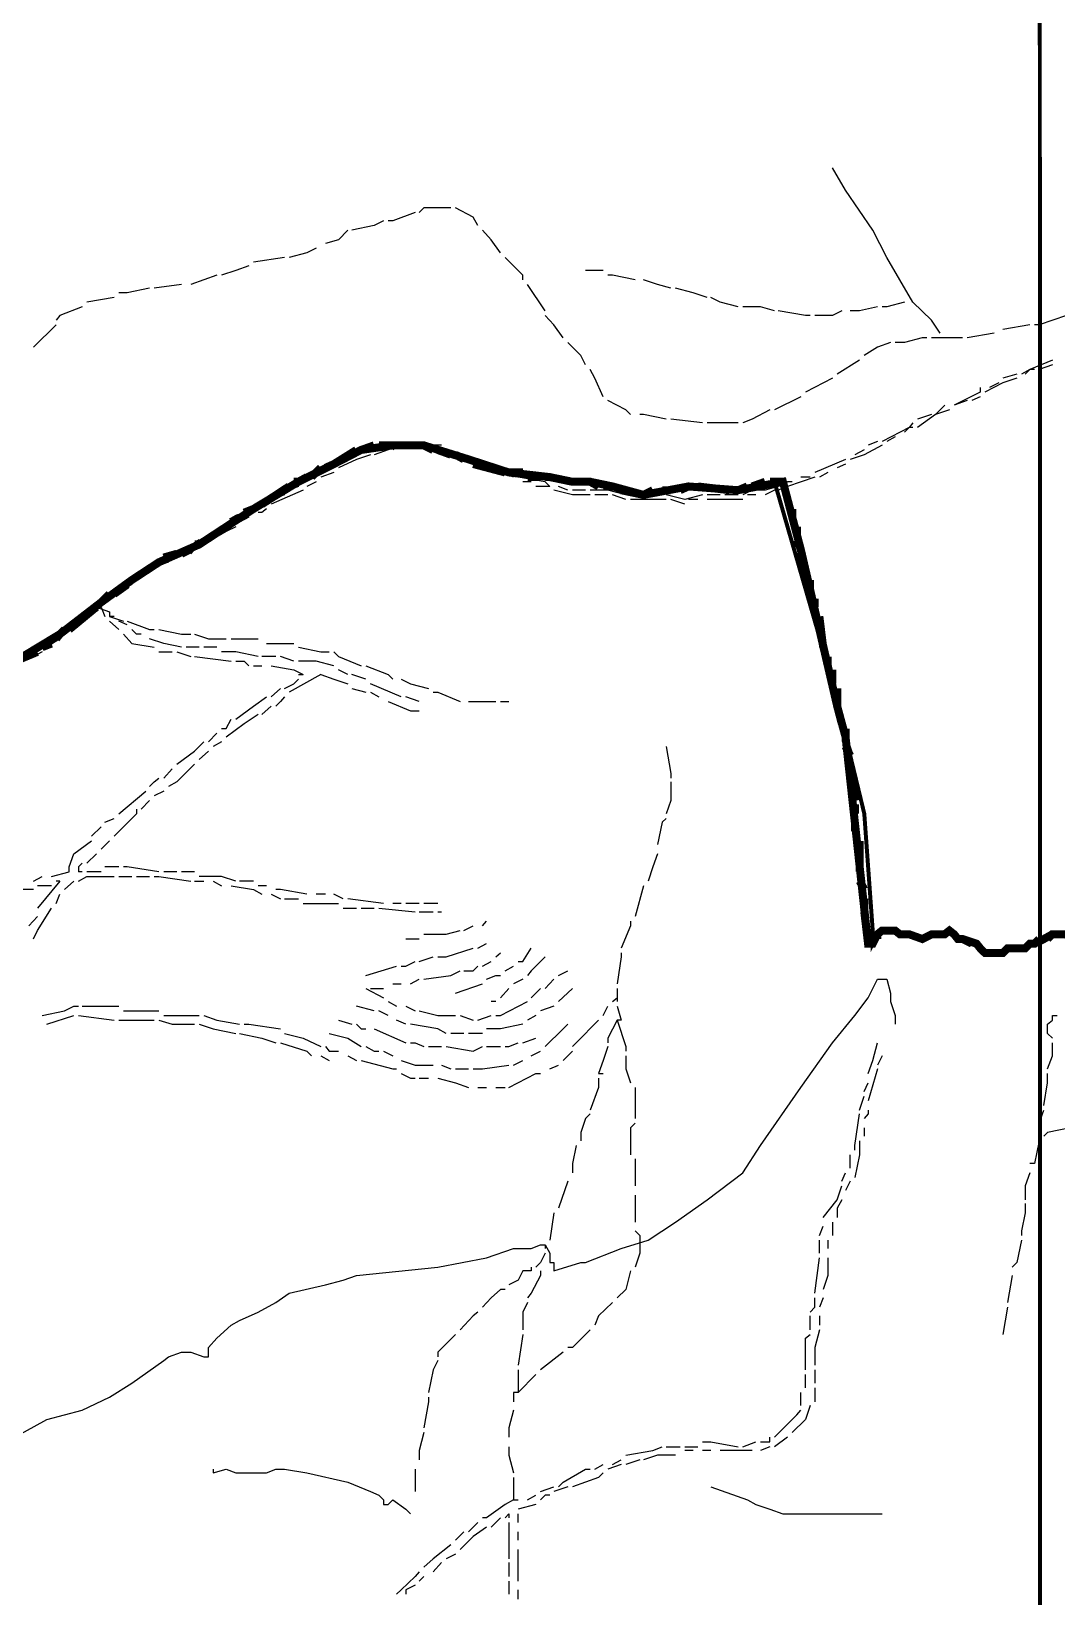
# Model space of a CAD drawing. Header units: millimetres. Extents: x -3588 to 75209, y -3737 to 38254.
# Drawn here: x 27962.2 to 28271.7, y 19454.2 to 19926.9 of the extents above; entities that cross this region are included whole.
import ezdxf

# ---------------------------------------------------------------- set-up
doc = ezdxf.new("R2010")
doc.units = ezdxf.units.MM
doc.layers.add('P', color=253, linetype='Continuous')

msp = doc.modelspace()

# ---------------------------------------------------------------- linework, layer by layer
at = {"layer": 'P', "color": 9, "const_width": 1.2}
msp.add_lwpolyline([(28268.186, 12346.771), (28266.285, 21345.396)], dxfattribs=at)
at = {"layer": 'P'}
for points in [[(28236.484, 19835.708), (28233.939, 19839.661), (28228.29, 19845.022), (28220.384, 19858.578), (28216.159, 19866.771), (28207.965, 19878.902), (28204.012, 19885.672)], [(28078.111, 19872.133), (28071.341, 19869.588), (28069.933, 19869.588)], [(28088.849, 19873.541), (28080.655, 19873.541), (28079.247, 19872.133)], [(28097.027, 19868.18), (28095.619, 19870.724), (28090.258, 19873.541)], [(28057.786, 19866.771), (28054.97, 19863.939), (28051.017, 19862.819)], [(28068.525, 19869.588), (28065.692, 19868.18), (28058.922, 19866.771)], [(28103.813, 19859.986), (28100.98, 19863.939), (28098.436, 19866.771)], [(28048.2, 19861.41), (28045.367, 19859.986), (28040.006, 19858.578)], [(28027.875, 19856.033), (28023.922, 19854.625), (28019.681, 19853.216)], [(28038.598, 19858.578), (28029.284, 19857.169)], [(28110.582, 19851.808), (28110.582, 19853.216), (28105.221, 19858.578)], [(28018.273, 19853.216), (28010.367, 19850.4)], [(28134.86, 19854.625), (28129.499, 19854.625)], [(28144.462, 19851.808), (28137.677, 19853.216), (28136.268, 19853.216)], [(28155.185, 19849.263), (28151.232, 19850.4), (28146.991, 19851.808)], [(27997.948, 19849.263), (27991.179, 19847.855), (27988.634, 19847.855)], [(28007.551, 19850.4), (27999.357, 19849.263)], [(28117.352, 19842.494), (28111.991, 19850.4)], [(28166.195, 19846.447), (28161.954, 19847.855), (28156.593, 19849.263)], [(27977.624, 19843.614), (27970.854, 19841.085), (27969.718, 19839.661)], [(27987.226, 19846.447), (27979.032, 19845.022)], [(28175.509, 19843.614), (28170.148, 19845.022), (28167.316, 19846.447)], [(28186.52, 19842.494), (28182.279, 19843.614), (28176.918, 19843.614)], [(28197.243, 19841.085), (28195.834, 19841.085), (28187.64, 19842.494)], [(28206.845, 19842.494), (28204.012, 19841.085), (28198.651, 19841.085)], [(28217.567, 19843.614), (28212.206, 19842.494), (28209.389, 19842.494)], [(28225.761, 19845.022), (28220.384, 19843.614), (28218.976, 19843.614)], [(27969.718, 19838.253), (27962.948, 19831.483)], [(28122.713, 19834.3), (28119.897, 19838.253), (28117.352, 19841.085)], [(28263.578, 19838.253), (28255.4, 19836.845)], [(28274.588, 19841.085), (28266.411, 19838.253), (28264.986, 19838.253)], [(28129.499, 19826.122), (28128.09, 19828.939), (28124.138, 19832.892)], [(28221.52, 19832.892), (28217.567, 19831.483), (28213.614, 19828.939)], [(28232.531, 19834.3), (28231.122, 19834.3), (28225.761, 19832.892), (28222.928, 19832.892)], [(28243.253, 19834.3), (28240.709, 19834.3), (28236.484, 19834.3), (28233.939, 19834.3)], [(28252.855, 19835.708), (28244.662, 19834.3)], [(28134.86, 19816.52), (28132.315, 19822.169), (28130.907, 19824.698)], [(28212.206, 19827.53), (28205.436, 19823.289)], [(28259.625, 19823.289), (28255.4, 19822.169)], [(28270.363, 19827.53), (28263.578, 19824.698), (28261.033, 19823.289)], [(28264.986, 19824.698), (28263.578, 19824.698), (28262.17, 19823.289)], [(28270.363, 19826.122), (28266.411, 19824.698)], [(28204.012, 19822.169), (28195.834, 19817.928)], [(28248.614, 19819.336), (28248.614, 19817.928), (28240.709, 19813.975)], [(28259.625, 19822.169), (28255.4, 19820.761), (28250.039, 19817.928)], [(28254.264, 19820.761), (28251.447, 19819.336)], [(28143.038, 19811.159), (28141.63, 19812.567), (28136.268, 19815.384)], [(28194.426, 19816.52), (28186.52, 19812.567)], [(28237.892, 19813.975), (28235.075, 19811.159)], [(28244.662, 19815.384), (28240.709, 19813.975)], [(28248.614, 19816.52), (28246.086, 19815.384)], [(28153.776, 19809.75), (28146.991, 19811.159), (28145.871, 19811.159)], [(28164.787, 19808.614), (28155.185, 19809.75)], [(28185.112, 19812.567), (28179.734, 19809.75), (28176.918, 19808.614)], [(28239.3, 19812.567), (28235.075, 19811.159), (28229.714, 19807.206)], [(28233.939, 19811.159), (28229.714, 19809.75)], [(28175.509, 19808.614), (28166.195, 19808.614)], [(28228.29, 19808.614), (28227.169, 19807.206), (28218.976, 19802.965)], [(28222.928, 19804.373), (28220.384, 19802.965)], [(28228.29, 19807.206), (28227.169, 19807.206), (28225.761, 19805.797)], [(28063.163, 19800.436), (28060.331, 19799.012)], [(28075.294, 19801.844), (28072.478, 19801.844), (28068.525, 19801.844), (28064.572, 19800.436)], [(28069.933, 19800.436), (28065.692, 19799.012)], [(28073.886, 19801.844), (28072.478, 19801.844), (28071.341, 19800.436)], [(28080.655, 19801.844), (28076.703, 19801.844)], [(28086.017, 19799.012), (28082.064, 19800.436), (28076.703, 19801.844)], [(28086.017, 19801.844), (28082.064, 19801.844)], [(28097.027, 19797.603), (28092.802, 19799.012), (28087.441, 19800.436)], [(28218.976, 19801.844), (28213.614, 19799.012), (28209.389, 19797.603)], [(28213.614, 19800.436), (28210.798, 19799.012)], [(28217.567, 19802.965), (28214.751, 19801.844)], [(28053.561, 19795.059), (28044.247, 19790.834)], [(28064.572, 19799.012), (28060.331, 19797.603), (28054.97, 19795.059)], [(28057.786, 19797.603), (28054.97, 19796.195)], [(28091.666, 19797.603), (28088.849, 19799.012)], [(28097.027, 19796.195), (28092.802, 19797.603)], [(28107.766, 19792.242), (28098.436, 19796.195)], [(28102.389, 19795.059), (28099.572, 19796.195)], [(28107.766, 19793.65), (28103.813, 19795.059)], [(28207.965, 19797.603), (28198.651, 19793.65)], [(28207.965, 19796.195), (28205.436, 19795.059)], [(28048.2, 19790.834), (28045.367, 19789.426)], [(28053.561, 19793.65), (28049.608, 19792.242)], [(28118.76, 19789.426), (28117.352, 19790.834), (28109.174, 19792.242)], [(28113.127, 19790.834), (28110.582, 19790.834)], [(28198.651, 19792.242), (28190.473, 19789.426), (28187.64, 19788.289)], [(28191.881, 19790.834), (28190.473, 19790.834), (28189.065, 19789.426)], [(28197.243, 19792.242), (28194.426, 19792.242)], [(28202.604, 19793.65), (28200.059, 19792.242)], [(28044.247, 19788.289), (28034.645, 19784.048)], [(28038.598, 19786.881), (28034.645, 19785.473)], [(28042.839, 19789.426), (28040.006, 19788.289)], [(28118.76, 19789.426), (28117.352, 19789.426), (28114.535, 19789.426)], [(28130.907, 19786.881), (28125.546, 19786.881), (28119.897, 19788.289)], [(28124.138, 19788.289), (28121.305, 19789.426)], [(28129.499, 19788.289), (28126.666, 19788.289), (28125.546, 19788.289)], [(28141.63, 19786.881), (28136.268, 19788.289), (28130.907, 19788.289)], [(28136.268, 19786.881), (28132.315, 19786.881)], [(28141.63, 19785.473), (28137.677, 19786.881)], [(28146.991, 19786.881), (28143.038, 19786.881)], [(28153.776, 19785.473), (28148.415, 19785.473), (28143.038, 19785.473)], [(28152.64, 19786.881), (28148.415, 19786.881)], [(28164.787, 19786.881), (28159.41, 19785.473), (28153.776, 19786.881)], [(28159.41, 19784.048), (28155.185, 19785.473)], [(28163.363, 19785.473), (28160.546, 19785.473)], [(28170.148, 19786.881), (28166.195, 19786.881)], [(28176.918, 19785.473), (28174.101, 19785.473), (28166.195, 19785.473)], [(28175.509, 19786.881), (28174.101, 19786.881), (28171.557, 19786.881)], [(28187.64, 19789.426), (28183.687, 19788.289), (28179.734, 19788.289), (28176.918, 19786.881)], [(28180.871, 19786.881), (28179.734, 19786.881), (28178.326, 19786.881)], [(28186.52, 19788.289), (28183.687, 19786.881)], [(28033.236, 19784.048), (28030.692, 19782.64), (28023.922, 19778.687)], [(28033.236, 19782.64), (28031.828, 19781.52), (28030.692, 19781.52)], [(28023.922, 19777.279), (28021.09, 19775.87), (28014.32, 19771.917)], [(28018.273, 19775.87), (28015.728, 19774.734)], [(28022.514, 19778.687), (28021.09, 19777.279), (28019.681, 19777.279)], [(28027.875, 19780.111), (28025.043, 19778.687)], [(28012.912, 19773.326), (28004.718, 19767.965)], [(28012.912, 19771.917), (28010.367, 19769.101)], [(28003.598, 19766.556), (27999.357, 19765.148), (27993.995, 19761.195)], [(28002.189, 19767.965), (27999.357, 19765.148)], [(28008.959, 19769.101), (28004.718, 19767.965)], [(27993.995, 19762.315), (27992.587, 19761.195), (27984.393, 19755.546)], [(27997.948, 19765.148), (27995.404, 19762.315)], [(27988.634, 19756.954), (27985.817, 19755.546)], [(27992.587, 19759.787), (27990.042, 19758.362)], [(27983.273, 19755.546), (27980.44, 19753.001)], [(27984.393, 19754.409), (27981.865, 19753.001)], [(27981.865, 19753.001), (27981.865, 19751.593)], [(27981.865, 19753.001), (27985.817, 19751.593), (27985.817, 19750.184)], [(27983.273, 19753.001), (27984.393, 19750.184)], [(27975.079, 19748.776), (27969.718, 19744.823), (27966.901, 19741.99)], [(27975.079, 19747.64), (27970.854, 19743.399), (27966.901, 19740.87)], [(27979.032, 19751.593), (27976.487, 19750.184)], [(27977.624, 19748.776), (27976.487, 19748.776)], [(27980.44, 19751.593), (27977.624, 19748.776)], [(27987.226, 19750.184), (27985.817, 19750.184)], [(27985.817, 19750.184), (27990.042, 19748.776)], [(27985.817, 19748.776), (27988.634, 19746.231)], [(27991.179, 19747.64), (27988.634, 19748.776)], [(27991.179, 19748.776), (27997.948, 19746.231), (27999.357, 19746.231)], [(27990.042, 19744.823), (27992.587, 19741.99), (27999.357, 19740.87)], [(27995.404, 19744.823), (27993.995, 19744.823), (27992.587, 19746.231)], [(28007.551, 19740.87), (28002.189, 19741.99), (27997.948, 19743.399)], [(28000.765, 19746.231), (28007.551, 19744.823), (28010.367, 19744.823)], [(28011.503, 19744.823), (28015.728, 19743.399), (28021.09, 19743.399)], [(28022.514, 19743.399), (28025.043, 19743.399), (28030.692, 19743.399)], [(27965.493, 19740.87), (27962.948, 19739.462)], [(27965.493, 19739.462), (27962.948, 19738.038)], [(28000.765, 19739.462), (28004.718, 19739.462)], [(28006.142, 19739.462), (28010.367, 19738.038)], [(28012.912, 19740.87), (28011.503, 19740.87), (28008.959, 19740.87)], [(28011.503, 19738.038), (28022.514, 19736.629)], [(28018.273, 19740.87), (28014.32, 19740.87)], [(28030.692, 19738.038), (28023.922, 19739.462), (28019.681, 19739.462)], [(28036.053, 19738.038), (28031.828, 19738.038)], [(28033.236, 19741.99), (28034.645, 19741.99), (28041.414, 19741.99)], [(28041.414, 19736.629), (28037.461, 19738.038)], [(28042.839, 19740.87), (28049.608, 19739.462), (28052.153, 19739.462)], [(28053.561, 19739.462), (28054.97, 19738.038), (28061.739, 19735.221)], [(28023.922, 19736.629), (28026.467, 19736.629), (28027.875, 19735.221)], [(28029.284, 19735.221), (28031.828, 19735.221)], [(28034.645, 19735.221), (28041.414, 19734.085), (28044.247, 19732.676)], [(28053.561, 19735.221), (28048.2, 19736.629), (28042.839, 19736.629)], [(28057.786, 19732.676), (28054.97, 19734.085)], [(28063.163, 19735.221), (28069.933, 19732.676), (28071.341, 19731.268)], [(28034.645, 19725.907), (28037.461, 19728.451)], [(28038.598, 19728.451), (28041.414, 19729.86), (28042.839, 19731.268)], [(28049.608, 19732.676), (28040.006, 19727.315)], [(28042.839, 19732.676), (28044.247, 19732.676)], [(28049.608, 19732.676), (28053.561, 19731.268), (28057.786, 19729.86)], [(28063.163, 19731.268), (28058.922, 19732.676)], [(28058.922, 19728.451), (28063.163, 19727.315)], [(28073.886, 19725.907), (28064.572, 19729.86)], [(28073.886, 19731.268), (28076.703, 19729.86), (28082.064, 19728.451)], [(28023.922, 19719.137), (28029.284, 19723.074), (28033.236, 19725.907)], [(28038.598, 19725.907), (28037.461, 19724.498), (28036.053, 19723.074)], [(28064.572, 19727.315), (28067.116, 19725.907)], [(28069.933, 19724.498), (28076.703, 19721.666), (28079.247, 19721.666)], [(28079.247, 19724.498), (28075.294, 19725.907)], [(28083.488, 19727.315), (28084.896, 19727.315), (28091.666, 19724.498)], [(28094.211, 19724.498), (28097.027, 19724.498), (28102.389, 19724.498)], [(28103.813, 19724.498), (28106.341, 19724.498)], [(28019.681, 19716.305), (28021.09, 19716.305), (28022.514, 19719.137)], [(28030.692, 19720.546), (28026.467, 19717.713), (28021.09, 19713.76)], [(28034.645, 19723.074), (28031.828, 19720.546)], [(28015.728, 19712.352), (28018.273, 19714.896)], [(28006.142, 19705.582), (28011.503, 19709.535), (28014.32, 19712.352)], [(28015.728, 19709.535), (28012.912, 19706.99)], [(28019.681, 19712.352), (28017.137, 19710.943)], [(28153.776, 19710.943), (28155.185, 19702.749), (28155.185, 19701.341)], [(28011.503, 19705.582), (28006.142, 19700.221), (28003.598, 19698.812)], [(27997.948, 19698.812), (27999.357, 19700.221), (28000.765, 19701.341)], [(28002.189, 19701.341), (28004.718, 19704.174)], [(28155.185, 19700.221), (28155.185, 19694.571), (28153.776, 19690.619)], [(27988.634, 19690.619), (27996.812, 19697.388)], [(28002.189, 19697.388), (27999.357, 19695.98)], [(27993.995, 19692.027), (27993.995, 19690.619), (27987.226, 19683.849)], [(27997.948, 19694.571), (27995.404, 19692.027)], [(27980.44, 19683.849), (27983.273, 19686.666)], [(27984.393, 19688.074), (27987.226, 19689.21)], [(28153.776, 19689.21), (28152.64, 19688.074), (28151.232, 19681.304)], [(27973.671, 19674.535), (27975.079, 19678.488), (27980.44, 19682.425)], [(27985.817, 19682.425), (27983.273, 19679.896)], [(27981.865, 19678.488), (27979.032, 19675.655)], [(28151.232, 19678.488), (28149.824, 19674.535)], [(27962.948, 19670.294), (27965.493, 19671.702)], [(27968.309, 19671.702), (27973.671, 19673.111), (27973.671, 19674.535)], [(27977.624, 19675.655), (27976.487, 19674.535)], [(27976.487, 19674.535), (27976.487, 19673.111)], [(27977.624, 19673.111), (27976.487, 19673.111)], [(27976.487, 19670.294), (27979.032, 19671.702), (27987.226, 19671.702)], [(27983.273, 19673.111), (27980.44, 19673.111), (27979.032, 19673.111)], [(27988.634, 19674.535), (27984.393, 19674.535)], [(27988.634, 19671.702), (27992.587, 19671.702)], [(27991.179, 19674.535), (27990.042, 19674.535)], [(28000.765, 19673.111), (27991.179, 19674.535)], [(27993.995, 19671.702), (27997.948, 19671.702)], [(27999.357, 19671.702), (28000.765, 19671.702), (28010.367, 19670.294)], [(28006.142, 19673.111), (28002.189, 19673.111)], [(28011.503, 19673.111), (28007.551, 19673.111)], [(28023.922, 19670.294), (28019.681, 19671.702), (28012.912, 19671.702)], [(28149.824, 19674.535), (28148.415, 19670.294)], [(27962.948, 19667.749), (27958.707, 19667.749)], [(27970.854, 19670.294), (27964.068, 19662.1)], [(27968.309, 19668.886), (27964.068, 19668.886)], [(27970.854, 19670.294), (27969.718, 19670.294)], [(27972.262, 19667.749), (27975.079, 19670.294)], [(28011.503, 19670.294), (28014.32, 19670.294)], [(28017.137, 19670.294), (28019.681, 19668.886)], [(28022.514, 19668.886), (28029.284, 19667.749), (28031.828, 19666.341)], [(28029.284, 19670.294), (28025.043, 19670.294)], [(28033.236, 19668.886), (28030.692, 19668.886)], [(28045.367, 19666.341), (28037.461, 19667.749), (28036.053, 19667.749)], [(28146.991, 19668.886), (28144.462, 19659.571)], [(27969.718, 19663.524), (27970.854, 19666.341)], [(28034.645, 19666.341), (28037.461, 19664.933)], [(28038.598, 19664.933), (28042.839, 19664.933)], [(28044.247, 19663.524), (28046.792, 19663.524), (28054.97, 19663.524)], [(28051.017, 19666.341), (28048.2, 19666.341)], [(28056.378, 19664.933), (28053.561, 19666.341)], [(28068.525, 19663.524), (28057.786, 19664.933)], [(28073.886, 19663.524), (28071.341, 19663.524)], [(28079.247, 19663.524), (28075.294, 19663.524)], [(28084.896, 19663.524), (28080.655, 19663.524)], [(27964.068, 19659.571), (27961.54, 19656.739)], [(27962.948, 19652.786), (27964.068, 19655.33), (27968.309, 19662.1)], [(28056.378, 19662.1), (28058.922, 19662.1), (28060.331, 19662.1)], [(28061.739, 19662.1), (28065.692, 19662.1)], [(28067.116, 19662.1), (28078.111, 19660.98)], [(28079.247, 19660.98), (28080.655, 19660.98), (28083.488, 19660.98)], [(28084.896, 19660.98), (28086.017, 19660.98)], [(28098.436, 19656.739), (28099.572, 19658.163)], [(28143.038, 19658.163), (28143.038, 19656.739), (28140.221, 19649.969)], [(28075.294, 19652.786), (28079.247, 19652.786)], [(28080.655, 19654.21), (28087.441, 19654.21), (28091.666, 19655.33)], [(28092.802, 19655.33), (28095.619, 19656.739)], [(28084.896, 19647.425), (28087.441, 19647.425), (28095.619, 19649.969)], [(28097.027, 19649.969), (28099.572, 19651.377)], [(28102.389, 19647.425), (28103.813, 19648.561)], [(28109.174, 19646.016), (28110.582, 19646.016), (28113.127, 19649.969)], [(28140.221, 19648.561), (28140.221, 19647.425), (28139.085, 19639.247)], [(28063.163, 19641.775), (28072.478, 19644.608)], [(28073.886, 19644.608), (28075.294, 19644.608), (28078.111, 19646.016)], [(28079.247, 19646.016), (28083.488, 19647.425)], [(28092.802, 19643.2), (28095.619, 19643.2), (28097.027, 19644.608)], [(28098.436, 19644.608), (28100.98, 19646.016)], [(28105.221, 19643.2), (28107.766, 19644.608)], [(28117.352, 19647.425), (28113.127, 19643.2), (28111.991, 19641.775)], [(28060.331, 19551.162), (28084.896, 19553.707), (28099.572, 19556.539), (28107.766, 19559.356), (28113.127, 19559.356), (28115.944, 19560.476), (28117.352, 19560.476), (28118.76, 19557.948), (28118.76, 19556.539), (28118.76, 19555.115), (28119.897, 19555.115), (28119.897, 19552.587), (28128.09, 19555.115), (28129.499, 19555.115), (28140.221, 19559.356), (28148.415, 19561.901), (28156.593, 19567.262), (28166.195, 19574.032), (28176.918, 19582.225), (28182.279, 19590.403), (28194.426, 19607.911), (28204.012, 19621.451), (28210.798, 19629.644), (28214.751, 19635.006), (28217.567, 19640.655), (28218.976, 19640.655), (28220.384, 19640.655), (28221.52, 19636.414), (28221.52, 19633.885), (28222.928, 19629.644), (28222.928, 19627.1)], [(28071.341, 19639.247), (28073.886, 19639.247)], [(28076.703, 19639.247), (28079.247, 19640.655)], [(28080.655, 19640.655), (28088.849, 19641.775), (28091.666, 19643.2)], [(28090.258, 19636.414), (28098.436, 19639.247)], [(28099.572, 19640.655), (28102.389, 19641.775), (28103.813, 19641.775)], [(28110.582, 19640.655), (28107.766, 19639.247)], [(28117.352, 19637.838), (28119.897, 19640.655)], [(28121.305, 19641.775), (28124.138, 19643.2)], [(28063.163, 19637.838), (28068.525, 19635.006)], [(28064.572, 19637.838), (28068.525, 19637.838)], [(28069.933, 19633.885), (28072.478, 19632.461)], [(28102.389, 19633.885), (28100.98, 19633.885)], [(28102.389, 19629.644), (28103.813, 19629.644), (28111.991, 19633.885)], [(28106.341, 19637.838), (28103.813, 19635.006)], [(28113.127, 19635.006), (28115.944, 19637.838)], [(28125.546, 19637.838), (28121.305, 19633.885)], [(28137.677, 19633.885), (28139.085, 19635.006)], [(28139.085, 19637.838), (28139.085, 19635.006)], [(28139.085, 19635.006), (28139.085, 19633.885)], [(27965.493, 19629.644), (27972.262, 19631.053), (27975.079, 19632.461), (27976.487, 19632.461)], [(27966.901, 19627.1), (27975.079, 19629.644)], [(27976.487, 19629.644), (27987.226, 19628.236)], [(27977.624, 19632.461), (27979.032, 19632.461), (27985.817, 19632.461), (27988.634, 19632.461)], [(27990.042, 19631.053), (27995.404, 19631.053), (28000.765, 19631.053)], [(28002.189, 19629.644), (28007.551, 19629.644), (28012.912, 19629.644)], [(28014.32, 19629.644), (28018.273, 19628.236), (28025.043, 19627.1)], [(28065.692, 19631.053), (28060.331, 19632.461)], [(28069.933, 19629.644), (28067.116, 19631.053)], [(28075.294, 19632.461), (28078.111, 19631.053)], [(28079.247, 19631.053), (28084.896, 19629.644), (28090.258, 19629.644)], [(28091.666, 19629.644), (28095.619, 19628.236)], [(28097.027, 19628.236), (28100.98, 19629.644)], [(28114.535, 19629.644), (28111.991, 19628.236)], [(28119.897, 19632.461), (28115.944, 19631.053)], [(28134.86, 19629.644), (28136.268, 19632.461)], [(28139.085, 19632.461), (28140.221, 19628.236), (28139.085, 19628.236)], [(28270.363, 19622.875), (28268.939, 19624.283), (28268.939, 19625.692), (28268.939, 19627.1), (28270.363, 19628.236), (28270.363, 19629.644), (28271.772, 19629.644)], [(27988.634, 19628.236), (27991.179, 19628.236), (27999.357, 19628.236)], [(28000.765, 19628.236), (28004.718, 19627.1)], [(28004.718, 19627.1), (28011.503, 19627.1)], [(28012.912, 19627.1), (28017.137, 19625.692), (28023.922, 19624.283)], [(28026.467, 19627.1), (28027.875, 19627.1), (28037.461, 19625.692)], [(28054.97, 19628.236), (28058.922, 19627.1)], [(28060.331, 19627.1), (28061.739, 19625.692), (28063.163, 19625.692)], [(28065.692, 19625.692), (28075.294, 19621.451)], [(28075.294, 19627.1), (28072.478, 19628.236)], [(28087.441, 19624.283), (28084.896, 19625.692), (28076.703, 19627.1)], [(28110.582, 19627.1), (28103.813, 19625.692), (28099.572, 19625.692)], [(28117.352, 19620.33), (28122.713, 19625.692), (28124.138, 19627.1)], [(28125.546, 19620.33), (28126.666, 19621.451), (28133.452, 19628.236)], [(28139.085, 19628.236), (28136.268, 19622.875), (28136.268, 19621.451)], [(28139.085, 19628.236), (28141.63, 19620.33), (28141.63, 19618.922)], [(28025.043, 19624.283), (28031.828, 19622.875), (28036.053, 19621.451)], [(28037.461, 19621.451), (28045.367, 19618.922), (28046.792, 19617.514)], [(28038.598, 19624.283), (28044.247, 19622.875), (28049.608, 19620.33)], [(28051.017, 19620.33), (28052.153, 19618.922)], [(28052.153, 19624.283), (28057.786, 19622.875), (28061.739, 19620.33)], [(28063.163, 19620.33), (28065.692, 19618.922), (28067.116, 19618.922)], [(28076.703, 19621.451), (28078.111, 19621.451), (28080.655, 19620.33)], [(28082.064, 19620.33), (28086.017, 19620.33)], [(28087.441, 19620.33), (28095.619, 19618.922), (28098.436, 19620.33)], [(28092.802, 19624.283), (28088.849, 19624.283)], [(28098.436, 19624.283), (28094.211, 19624.283)], [(28099.572, 19620.33), (28103.813, 19620.33)], [(28105.221, 19620.33), (28106.341, 19620.33), (28109.174, 19621.451)], [(28110.582, 19621.451), (28114.535, 19622.875)], [(28136.268, 19620.33), (28134.86, 19616.089), (28133.452, 19612.136), (28134.86, 19612.136)], [(28214.751, 19612.136), (28216.159, 19616.089), (28217.567, 19621.451)], [(28268.939, 19613.561), (28270.363, 19617.514), (28270.363, 19621.451)], [(28049.608, 19617.514), (28052.153, 19616.089)], [(28052.153, 19618.922), (28054.97, 19618.922)], [(28057.786, 19617.514), (28060.331, 19616.089)], [(28061.739, 19616.089), (28071.341, 19613.561), (28072.478, 19613.561)], [(28068.525, 19618.922), (28071.341, 19617.514)], [(28073.886, 19616.089), (28078.111, 19614.681), (28083.488, 19614.681)], [(28107.766, 19614.681), (28110.582, 19616.089)], [(28113.127, 19617.514), (28115.944, 19618.922)], [(28122.713, 19616.089), (28125.546, 19618.922)], [(28141.63, 19617.514), (28141.63, 19613.561), (28143.038, 19609.32)], [(28218.976, 19617.514), (28217.567, 19614.681)], [(28073.886, 19612.136), (28076.703, 19610.728), (28078.111, 19610.728)], [(28079.247, 19610.728), (28082.064, 19610.728)], [(28084.896, 19610.728), (28090.258, 19609.32), (28094.211, 19607.911)], [(28086.017, 19614.681), (28088.849, 19613.561)], [(28090.258, 19613.561), (28094.211, 19613.561)], [(28095.619, 19613.561), (28098.436, 19613.561), (28106.341, 19614.681)], [(28106.341, 19607.911), (28114.535, 19612.136), (28115.944, 19612.136)], [(28118.76, 19613.561), (28121.305, 19614.681)], [(28133.452, 19610.728), (28133.452, 19607.911), (28130.907, 19601.126)], [(28217.567, 19613.561), (28214.751, 19603.958)], [(28267.819, 19602.55), (28268.939, 19609.32), (28268.939, 19612.136)], [(28097.027, 19607.911), (28099.572, 19607.911)], [(28102.389, 19607.911), (28105.221, 19607.911)], [(28144.462, 19607.911), (28144.462, 19602.55), (28144.462, 19598.597)], [(28213.614, 19606.775), (28214.751, 19609.32)], [(28212.206, 19601.126), (28213.614, 19605.367)], [(28214.751, 19601.126), (28214.751, 19600.006), (28213.614, 19598.597)], [(28266.411, 19591.812), (28266.411, 19597.189), (28267.819, 19601.126)], [(28130.907, 19600.006), (28129.499, 19598.597), (28128.09, 19594.356), (28128.09, 19591.812)], [(28144.462, 19597.189), (28143.038, 19595.765), (28143.038, 19588.995), (28143.038, 19587.587)], [(28210.798, 19588.995), (28210.798, 19590.403), (28212.206, 19600.006)], [(28212.206, 19591.812), (28212.206, 19587.587), (28210.798, 19580.801)], [(28213.614, 19595.765), (28213.614, 19593.236)], [(28266.411, 19591.812), (28264.986, 19585.042), (28263.578, 19585.042)], [(28275.725, 19595.765), (28268.939, 19594.356), (28267.819, 19593.236)], [(28126.666, 19590.403), (28125.546, 19585.042), (28125.546, 19582.225)], [(28209.389, 19583.634), (28209.389, 19587.587)], [(28144.462, 19586.45), (28144.462, 19583.634), (28144.462, 19578.273)], [(28206.845, 19579.681), (28207.965, 19582.225)], [(28263.578, 19582.225), (28262.17, 19578.273), (28262.17, 19574.032)], [(28124.138, 19579.681), (28121.305, 19571.487)], [(28201.195, 19568.67), (28205.436, 19574.032), (28206.845, 19578.273)], [(28209.389, 19579.681), (28207.965, 19576.864)], [(28144.462, 19575.44), (28144.462, 19567.262)], [(28206.845, 19574.032), (28205.436, 19571.487)], [(28262.17, 19572.911), (28262.17, 19570.079), (28261.033, 19564.717), (28261.033, 19563.309)], [(28119.897, 19570.079), (28118.76, 19561.901)], [(28205.436, 19571.487), (28205.436, 19568.67)], [(28144.462, 19564.717), (28145.871, 19563.309), (28145.871, 19560.476)], [(28200.059, 19563.309), (28201.195, 19566.126)], [(28204.012, 19567.262), (28204.012, 19563.309)], [(28117.352, 19560.476), (28117.352, 19559.356)], [(28145.871, 19561.901), (28145.871, 19557.948), (28144.462, 19553.707)], [(28200.059, 19557.948), (28200.059, 19560.476), (28200.059, 19561.901)], [(28202.604, 19561.901), (28202.604, 19559.356)], [(28261.033, 19561.901), (28259.625, 19555.115), (28258.217, 19553.707)], [(28113.127, 19553.707), (28113.127, 19552.587), (28110.582, 19552.587), (28109.174, 19549.754), (28106.341, 19548.346)], [(28115.944, 19555.115), (28114.535, 19553.707)], [(28117.352, 19557.948), (28115.944, 19555.115)], [(28198.651, 19545.801), (28200.059, 19556.539)], [(28202.604, 19556.539), (28202.604, 19551.162), (28201.195, 19546.937)], [(28051.017, 19548.346), (28056.378, 19549.754), (28060.331, 19551.162)], [(28115.944, 19552.587), (28115.944, 19551.162), (28113.127, 19545.801), (28111.991, 19544.393)], [(28143.038, 19552.587), (28141.63, 19546.937), (28139.085, 19544.393)], [(28258.217, 19551.162), (28256.808, 19542.984)], [(28022.514, 19536.215), (28025.043, 19537.623), (28030.692, 19540.152), (28036.053, 19542.984), (28040.006, 19545.801), (28051.017, 19548.346)], [(28105.221, 19546.937), (28103.813, 19546.937), (28100.98, 19544.393), (28098.436, 19541.576)], [(28197.243, 19540.152), (28198.651, 19541.576), (28198.651, 19544.393)], [(28201.195, 19544.393), (28200.059, 19541.576)], [(28097.027, 19540.152), (28095.619, 19539.031), (28091.666, 19534.79)], [(28111.991, 19542.984), (28110.582, 19540.152), (28110.582, 19534.79)], [(28137.677, 19542.984), (28133.452, 19539.031), (28132.315, 19536.215)], [(28256.808, 19541.576), (28255.4, 19533.382)], [(27977.624, 19510.513), (27985.817, 19514.466), (27992.587, 19518.707), (28002.189, 19525.476), (28003.598, 19526.613), (28007.551, 19528.021), (28010.367, 19528.021), (28014.32, 19526.613), (28015.728, 19526.613), (28015.728, 19529.429), (28018.273, 19532.262), (28022.514, 19536.215)], [(28130.907, 19534.79), (28125.546, 19529.429), (28124.138, 19529.429)], [(28197.243, 19534.79), (28197.243, 19539.031)], [(28200.059, 19534.79), (28198.651, 19529.429), (28198.651, 19524.068)], [(28200.059, 19539.031), (28200.059, 19536.215)], [(28090.258, 19533.382), (28084.896, 19528.021), (28084.896, 19526.613)], [(28110.582, 19533.382), (28109.174, 19524.068)], [(28195.834, 19522.66), (28195.834, 19532.262), (28197.243, 19533.382)], [(28084.896, 19525.476), (28083.488, 19522.66), (28082.064, 19515.89)], [(28122.713, 19528.021), (28115.944, 19522.66)], [(28109.174, 19522.66), (28109.174, 19515.89)], [(28114.535, 19521.251), (28109.174, 19515.89)], [(28195.834, 19517.298), (28195.834, 19521.251)], [(28198.651, 19522.66), (28198.651, 19519.827), (28198.651, 19518.707)], [(28109.174, 19515.89), (28107.766, 19515.89), (28107.766, 19513.057)], [(28194.426, 19511.937), (28194.426, 19515.89)], [(28198.651, 19517.298), (28198.651, 19513.057)], [(27783.979, 19505.152), (27789.34, 19509.104), (27796.109, 19511.937), (27805.712, 19514.466), (27816.434, 19514.466), (27828.581, 19514.466), (27842.12, 19511.937), (27854.267, 19510.513), (27881.361, 19503.743), (27904.519, 19498.382), (27912.697, 19498.382), (27926.252, 19499.502), (27928.78, 19499.502), (27935.838, 19499.502), (27943.744, 19500.927), (27950.529, 19500.927), (27957.299, 19502.335), (27966.901, 19507.696), (27977.624, 19510.513)], [(28082.064, 19514.466), (28082.064, 19513.057), (28080.655, 19505.152)], [(28197.243, 19511.937), (28195.834, 19507.696), (28191.881, 19503.743)], [(28107.766, 19510.513), (28106.341, 19505.152), (28106.341, 19502.335)], [(28186.52, 19502.335), (28190.473, 19506.288), (28193.29, 19509.104), (28194.426, 19510.513)], [(28080.655, 19503.743), (28079.247, 19498.382), (28079.247, 19495.565)], [(28182.279, 19500.927), (28185.112, 19500.927), (28185.112, 19502.335)], [(28190.473, 19502.335), (28186.52, 19499.502)], [(28106.341, 19499.502), (28106.341, 19496.974), (28107.766, 19491.612)], [(28141.63, 19496.974), (28149.824, 19498.382), (28152.64, 19499.502)], [(28156.593, 19496.974), (28151.232, 19496.974), (28146.991, 19495.565)], [(28153.776, 19499.502), (28158.001, 19499.502)], [(28159.41, 19499.502), (28160.546, 19499.502), (28163.363, 19499.502)], [(28161.954, 19498.382), (28160.546, 19498.382), (28159.41, 19498.382)], [(28164.787, 19500.927), (28167.316, 19500.927), (28175.509, 19499.502)], [(28167.316, 19498.382), (28164.787, 19498.382)], [(28179.734, 19498.382), (28170.148, 19498.382)], [(28176.918, 19499.502), (28180.871, 19500.927)], [(28185.112, 19499.502), (28182.279, 19498.382)], [(28017.137, 19492.733), (28017.137, 19491.612), (28021.09, 19492.733), (28023.922, 19491.612), (28027.875, 19491.612), (28033.236, 19491.612), (28036.053, 19492.733), (28038.598, 19492.733), (28045.367, 19491.612), (28057.786, 19488.78), (28064.572, 19485.963), (28067.116, 19484.827), (28068.525, 19483.419), (28068.525, 19482.01), (28069.933, 19482.01), (28071.341, 19483.419), (28075.294, 19480.602), (28076.703, 19479.178)], [(28078.111, 19492.733), (28078.111, 19490.188), (28078.111, 19485.963)], [(28121.305, 19487.371), (28122.713, 19488.78), (28129.499, 19492.733), (28130.907, 19492.733)], [(28132.315, 19492.733), (28134.86, 19494.141)], [(28140.221, 19494.141), (28136.268, 19492.733)], [(28137.677, 19494.141), (28140.221, 19495.565)], [(28145.871, 19495.565), (28141.63, 19494.141)], [(28107.766, 19490.188), (28107.766, 19483.419)], [(28115.944, 19485.963), (28119.897, 19487.371)], [(28124.138, 19487.371), (28119.897, 19485.963)], [(28134.86, 19491.612), (28133.452, 19490.188), (28125.546, 19487.371)], [(28167.316, 19487.371), (28178.326, 19483.419), (28180.871, 19482.01), (28185.112, 19480.602), (28189.065, 19479.178)], [(28107.766, 19483.419), (28105.221, 19482.01), (28099.572, 19478.057), (28098.436, 19478.057)], [(28107.766, 19483.419), (28109.174, 19483.419)], [(28111.991, 19483.419), (28114.535, 19484.827)], [(28118.76, 19484.827), (28117.352, 19484.827), (28115.944, 19483.419)], [(28103.813, 19478.057), (28100.98, 19475.241)], [(28106.341, 19479.178), (28105.221, 19478.057)], [(28106.341, 19479.178), (28106.341, 19478.057)], [(28114.535, 19482.01), (28109.174, 19480.602)], [(28109.174, 19476.649), (28109.174, 19479.178)], [(28189.065, 19479.178), (28218.976, 19479.178)], [(28092.802, 19473.816), (28090.258, 19471.288)], [(28099.572, 19475.241), (28095.619, 19472.408), (28091.666, 19468.455)], [(28097.027, 19476.649), (28094.211, 19473.816)], [(28106.341, 19476.649), (28106.341, 19469.863), (28106.341, 19465.638)], [(28109.174, 19471.288), (28109.174, 19473.816)], [(28088.849, 19469.863), (28083.488, 19465.638), (28080.655, 19463.094)], [(28109.174, 19458.853), (28109.174, 19460.277), (28109.174, 19468.455)], [(28086.017, 19464.502), (28083.488, 19461.685)], [(28090.258, 19467.047), (28087.441, 19465.638)], [(28106.341, 19464.502), (28106.341, 19460.277)], [(28078.111, 19460.277), (28073.886, 19456.324), (28072.478, 19454.916)], [(28079.247, 19461.685), (28078.111, 19460.277)], [(28080.655, 19460.277), (28079.247, 19458.853)], [(28078.111, 19457.733), (28075.294, 19456.324), (28075.294, 19454.916)], [(28106.341, 19458.853), (28106.341, 19456.324), (28106.341, 19454.916)], [(28109.174, 19453.492), (28109.174, 19456.324)]]:
    msp.add_lwpolyline(points, dxfattribs=at)
for points, const_width in [([(27957.299, 19736.629), (27970.854, 19744.823), (27983.273, 19754.409), (27992.587, 19761.195), (28000.765, 19766.556), (28012.912, 19771.917), (28029.284, 19782.64), (28042.839, 19790.834), (28053.561, 19796.195), (28061.739, 19800.436), (28071.341, 19801.844), (28080.655, 19801.844), (28094.211, 19797.603), (28106.341, 19793.65), (28118.76, 19792.242), (28125.546, 19790.834), (28130.907, 19790.834), (28137.677, 19789.426), (28146.991, 19786.881), (28160.546, 19789.426), (28175.509, 19788.289), (28189.065, 19790.834), (28191.881, 19780.111), (28194.426, 19770.509), (28205.436, 19723.074), (28207.965, 19713.76), (28214.751, 19651.377), (28216.159, 19651.377), (28217.567, 19654.21), (28218.976, 19655.33), (28220.384, 19655.33), (28221.52, 19655.33), (28222.928, 19655.33), (28224.337, 19654.21), (28227.169, 19654.21), (28231.122, 19652.786), (28233.939, 19654.21), (28237.892, 19654.21), (28239.3, 19655.33), (28240.709, 19654.21), (28241.845, 19652.786), (28243.253, 19652.786), (28247.494, 19651.377), (28248.614, 19649.969), (28250.039, 19648.561), (28252.855, 19648.561), (28254.264, 19648.561), (28255.4, 19648.561), (28256.808, 19649.969), (28258.217, 19649.969), (28259.625, 19649.969), (28262.17, 19649.969), (28263.578, 19651.377), (28264.986, 19651.377), (28267.819, 19652.786), (28270.363, 19654.21), (28271.772, 19654.21), (28273.18, 19654.21)], 2.417), ([(27957.299, 19736.629), (27970.854, 19744.823), (27983.273, 19754.409), (27992.587, 19761.195), (28000.765, 19766.556), (28012.912, 19771.917), (28029.284, 19782.64), (28042.839, 19790.834), (28053.561, 19796.195), (28061.739, 19800.436), (28071.341, 19801.844), (28080.655, 19801.844), (28094.211, 19797.603), (28106.341, 19793.65), (28118.76, 19792.242), (28125.546, 19790.834), (28130.907, 19790.834), (28137.677, 19789.426), (28146.991, 19786.881), (28160.546, 19789.426), (28175.509, 19788.289), (28186.52, 19790.834), (28202.604, 19735.221), (28205.436, 19723.074), (28207.965, 19713.76), (28209.389, 19709.535), (28209.389, 19708.127), (28213.614, 19690.619), (28216.159, 19655.33), (28216.159, 19651.377), (28217.567, 19654.21), (28218.976, 19655.33), (28220.384, 19655.33), (28221.52, 19655.33), (28222.928, 19655.33), (28224.337, 19654.21), (28227.169, 19654.21), (28231.122, 19652.786), (28233.939, 19654.21), (28237.892, 19654.21), (28239.3, 19655.33), (28240.709, 19654.21), (28241.845, 19652.786), (28243.253, 19652.786), (28247.494, 19651.377), (28248.614, 19649.969), (28250.039, 19648.561), (28252.855, 19648.561), (28254.264, 19648.561), (28255.4, 19648.561), (28256.808, 19649.969), (28258.217, 19649.969), (28259.625, 19649.969), (28262.17, 19649.969), (28263.578, 19651.377), (28264.986, 19651.377), (28267.819, 19652.786), (28270.363, 19654.21), (28271.772, 19654.21), (28273.18, 19654.21)], 1.2), ([(28051.017, 19795.059), (28053.561, 19796.195), (28060.331, 19800.436)], 2.417), ([(28061.739, 19800.436), (28065.692, 19801.844)], 2.417), ([(28067.116, 19801.844), (28071.341, 19801.844)], 2.417), ([(28072.478, 19801.844), (28080.655, 19801.844), (28083.488, 19800.436)], 2.417), ([(28084.896, 19800.436), (28088.849, 19799.012)], 2.417), ([(28090.258, 19799.012), (28092.802, 19797.603)], 2.417), ([(28046.792, 19792.242), (28049.608, 19795.059)], 2.417), ([(28095.619, 19796.195), (28105.221, 19793.65)], 2.417), ([(28106.341, 19793.65), (28110.582, 19793.65)], 2.417), ([(28031.828, 19784.048), (28040.006, 19789.426)], 2.417), ([(28041.414, 19790.834), (28042.839, 19790.834), (28045.367, 19792.242)], 2.417), ([(28111.991, 19792.242), (28115.944, 19792.242)], 2.417), ([(28117.352, 19792.242), (28118.76, 19792.242), (28125.546, 19790.834), (28128.09, 19790.834)], 2.417), ([(28129.499, 19790.834), (28130.907, 19790.834), (28133.452, 19789.426)], 2.417), ([(28134.86, 19789.426), (28137.677, 19789.426)], 2.417), ([(28158.001, 19788.289), (28160.546, 19789.426)], 2.417), ([(28163.363, 19789.426), (28172.965, 19788.289)], 2.417), ([(28175.509, 19788.289), (28178.326, 19789.426)], 2.417), ([(28179.734, 19789.426), (28183.687, 19790.834)], 2.417), ([(28185.112, 19790.834), (28189.065, 19790.834), (28190.473, 19785.473)], 2.417), ([(28140.221, 19788.289), (28146.991, 19786.881), (28149.824, 19788.289)], 2.417), ([(28152.64, 19788.289), (28155.185, 19788.289)], 2.417), ([(28022.514, 19778.687), (28025.043, 19780.111)], 2.417), ([(28026.467, 19781.52), (28029.284, 19782.64)], 2.417), ([(28191.881, 19782.64), (28191.881, 19780.111)], 2.417), ([(28011.503, 19771.917), (28012.912, 19771.917), (28021.09, 19777.279)], 2.417), ([(28193.29, 19777.279), (28193.29, 19774.734)], 2.417), ([(28007.551, 19769.101), (28010.367, 19770.509)], 2.417), ([(28193.29, 19773.326), (28194.426, 19770.509), (28195.834, 19762.315)], 2.417), ([(27992.587, 19761.195), (28000.765, 19766.556)], 2.417), ([(28002.189, 19767.965), (28006.142, 19769.101)], 2.417), ([(28197.243, 19761.195), (28197.243, 19756.954)], 2.417), ([(27983.273, 19754.409), (27985.817, 19756.954)], 2.417), ([(27987.226, 19756.954), (27991.179, 19759.787)], 2.417), ([(28198.651, 19755.546), (28198.651, 19753.001)], 2.417), ([(27973.671, 19746.231), (27981.865, 19753.001)], 2.417), ([(27969.718, 19743.399), (27970.854, 19744.823), (27972.262, 19746.231)], 2.417), ([(28200.059, 19750.184), (28201.195, 19740.87)], 2.417), ([(27965.493, 19740.87), (27968.309, 19741.99)], 2.417), ([(27954.754, 19735.221), (27957.299, 19736.629), (27964.068, 19739.462)], 2.417), ([(28202.604, 19738.038), (28202.604, 19735.221)], 2.417), ([(28204.012, 19734.085), (28204.012, 19729.86)], 2.417), ([(28205.436, 19728.451), (28205.436, 19723.074), (28206.845, 19717.713)], 2.417), ([(28207.965, 19716.305), (28207.965, 19713.76), (28207.965, 19712.352)], 2.417), ([(28207.965, 19710.943), (28209.389, 19708.127)], 2.417), ([(28209.389, 19705.582), (28210.798, 19694.571)], 2.417), ([(28210.798, 19693.435), (28210.798, 19690.619)], 2.417), ([(28210.798, 19688.074), (28210.798, 19685.257)], 2.417), ([(28212.206, 19682.425), (28212.206, 19673.111)], 2.417), ([(28212.206, 19670.294), (28213.614, 19667.749)], 2.417), ([(28213.614, 19664.933), (28213.614, 19662.1)], 2.417), ([(28213.614, 19660.98), (28214.751, 19651.377), (28216.159, 19651.377)], 2.417), ([(28217.567, 19652.786), (28217.567, 19654.21), (28218.976, 19655.33)], 2.417), ([(28220.384, 19655.33), (28221.52, 19655.33), (28222.928, 19655.33), (28224.337, 19654.21)], 2.417), ([(28225.761, 19654.21), (28227.169, 19654.21), (28231.122, 19652.786), (28233.939, 19654.21), (28236.484, 19654.21)], 2.417), ([(28237.892, 19654.21), (28239.3, 19655.33), (28240.709, 19654.21)], 2.417), ([(28241.845, 19652.786), (28243.253, 19652.786), (28246.086, 19651.377)], 2.417), ([(28263.578, 19651.377), (28264.986, 19651.377), (28266.411, 19652.786)], 2.417), ([(28268.939, 19652.786), (28270.363, 19654.21), (28271.772, 19654.21), (28273.18, 19654.21), (28274.588, 19654.21), (28275.725, 19652.786), (28277.133, 19651.377)], 2.417), ([(28247.494, 19651.377), (28248.614, 19649.969), (28250.039, 19648.561), (28252.855, 19648.561), (28254.264, 19648.561), (28255.4, 19648.561), (28256.808, 19649.969)], 2.417), ([(28258.217, 19649.969), (28259.625, 19649.969), (28262.17, 19649.969)], 2.417)]:
    msp.add_lwpolyline(points, dxfattribs=dict(at, const_width=const_width))

doc.saveas('drawing.dxf')
